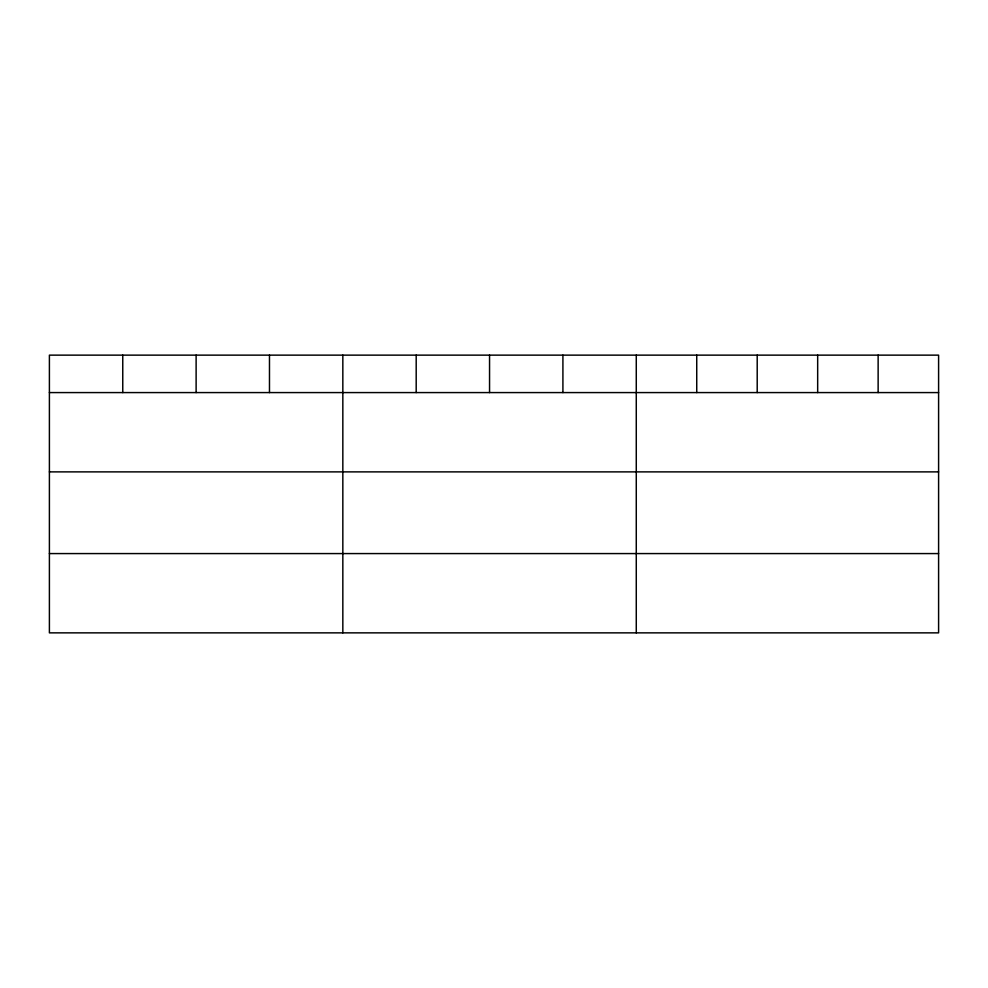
<?xml version="1.0" encoding="UTF-8"?>
<svg xmlns="http://www.w3.org/2000/svg" width="988" height="988" viewBox="0 0 988 988"><rect width="100%" height="100%" fill="white"/><g stroke="black" fill="none" stroke-linecap="round" stroke-linejoin="round"><path stroke-width="1.48" d="M938.6 392.582L938.6 632.863L49.4 632.863L49.4 355.137L938.6 355.137L938.6 392.582L49.4 392.582M49.4 471.881L938.6 471.881M49.4 553.576L938.6 553.576M878.134 355.137L878.134 392.582M817.669 355.137L817.669 392.582M757.203 355.137L757.203 392.582M696.738 355.137L696.738 392.582M636.272 355.137L636.272 632.863M562.913 355.137L562.913 392.582M489.554 355.137L489.554 392.582M416.195 355.137L416.195 392.582M342.836 355.137L342.836 632.863M269.477 355.137L269.477 392.582M196.118 355.137L196.118 392.582M122.759 355.137L122.759 392.582"/></g></svg>
